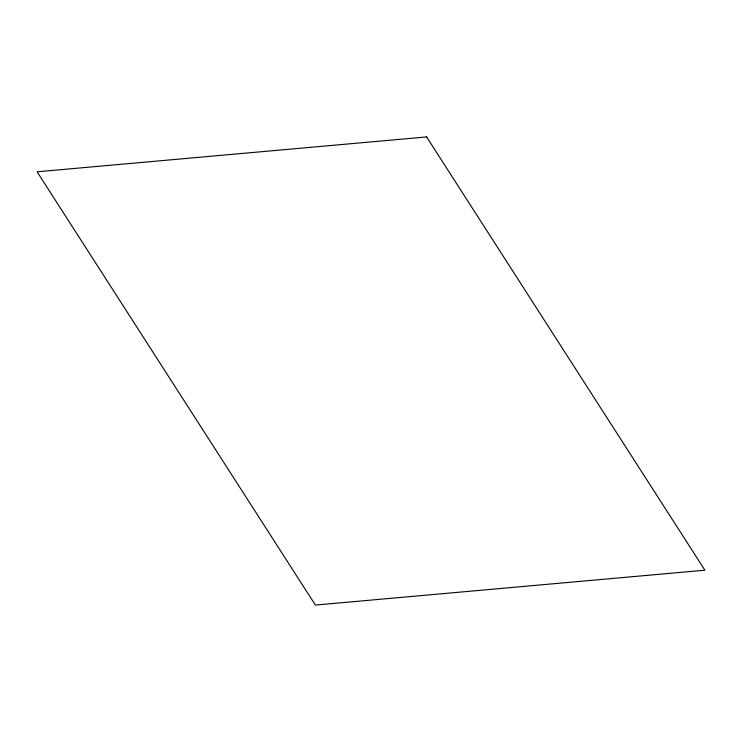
<?xml version="1.0" encoding="UTF-8"?>
<svg xmlns="http://www.w3.org/2000/svg" width="742" height="742" viewBox="0 0 742 742"><rect width="100%" height="100%" fill="white"/><g stroke="black" fill="none" stroke-linecap="round" stroke-linejoin="round"><path stroke-width="1.11" d="M426.604 136.927L37.1 171.801L315.396 605.073L704.9 570.199L426.604 136.927"/></g></svg>
